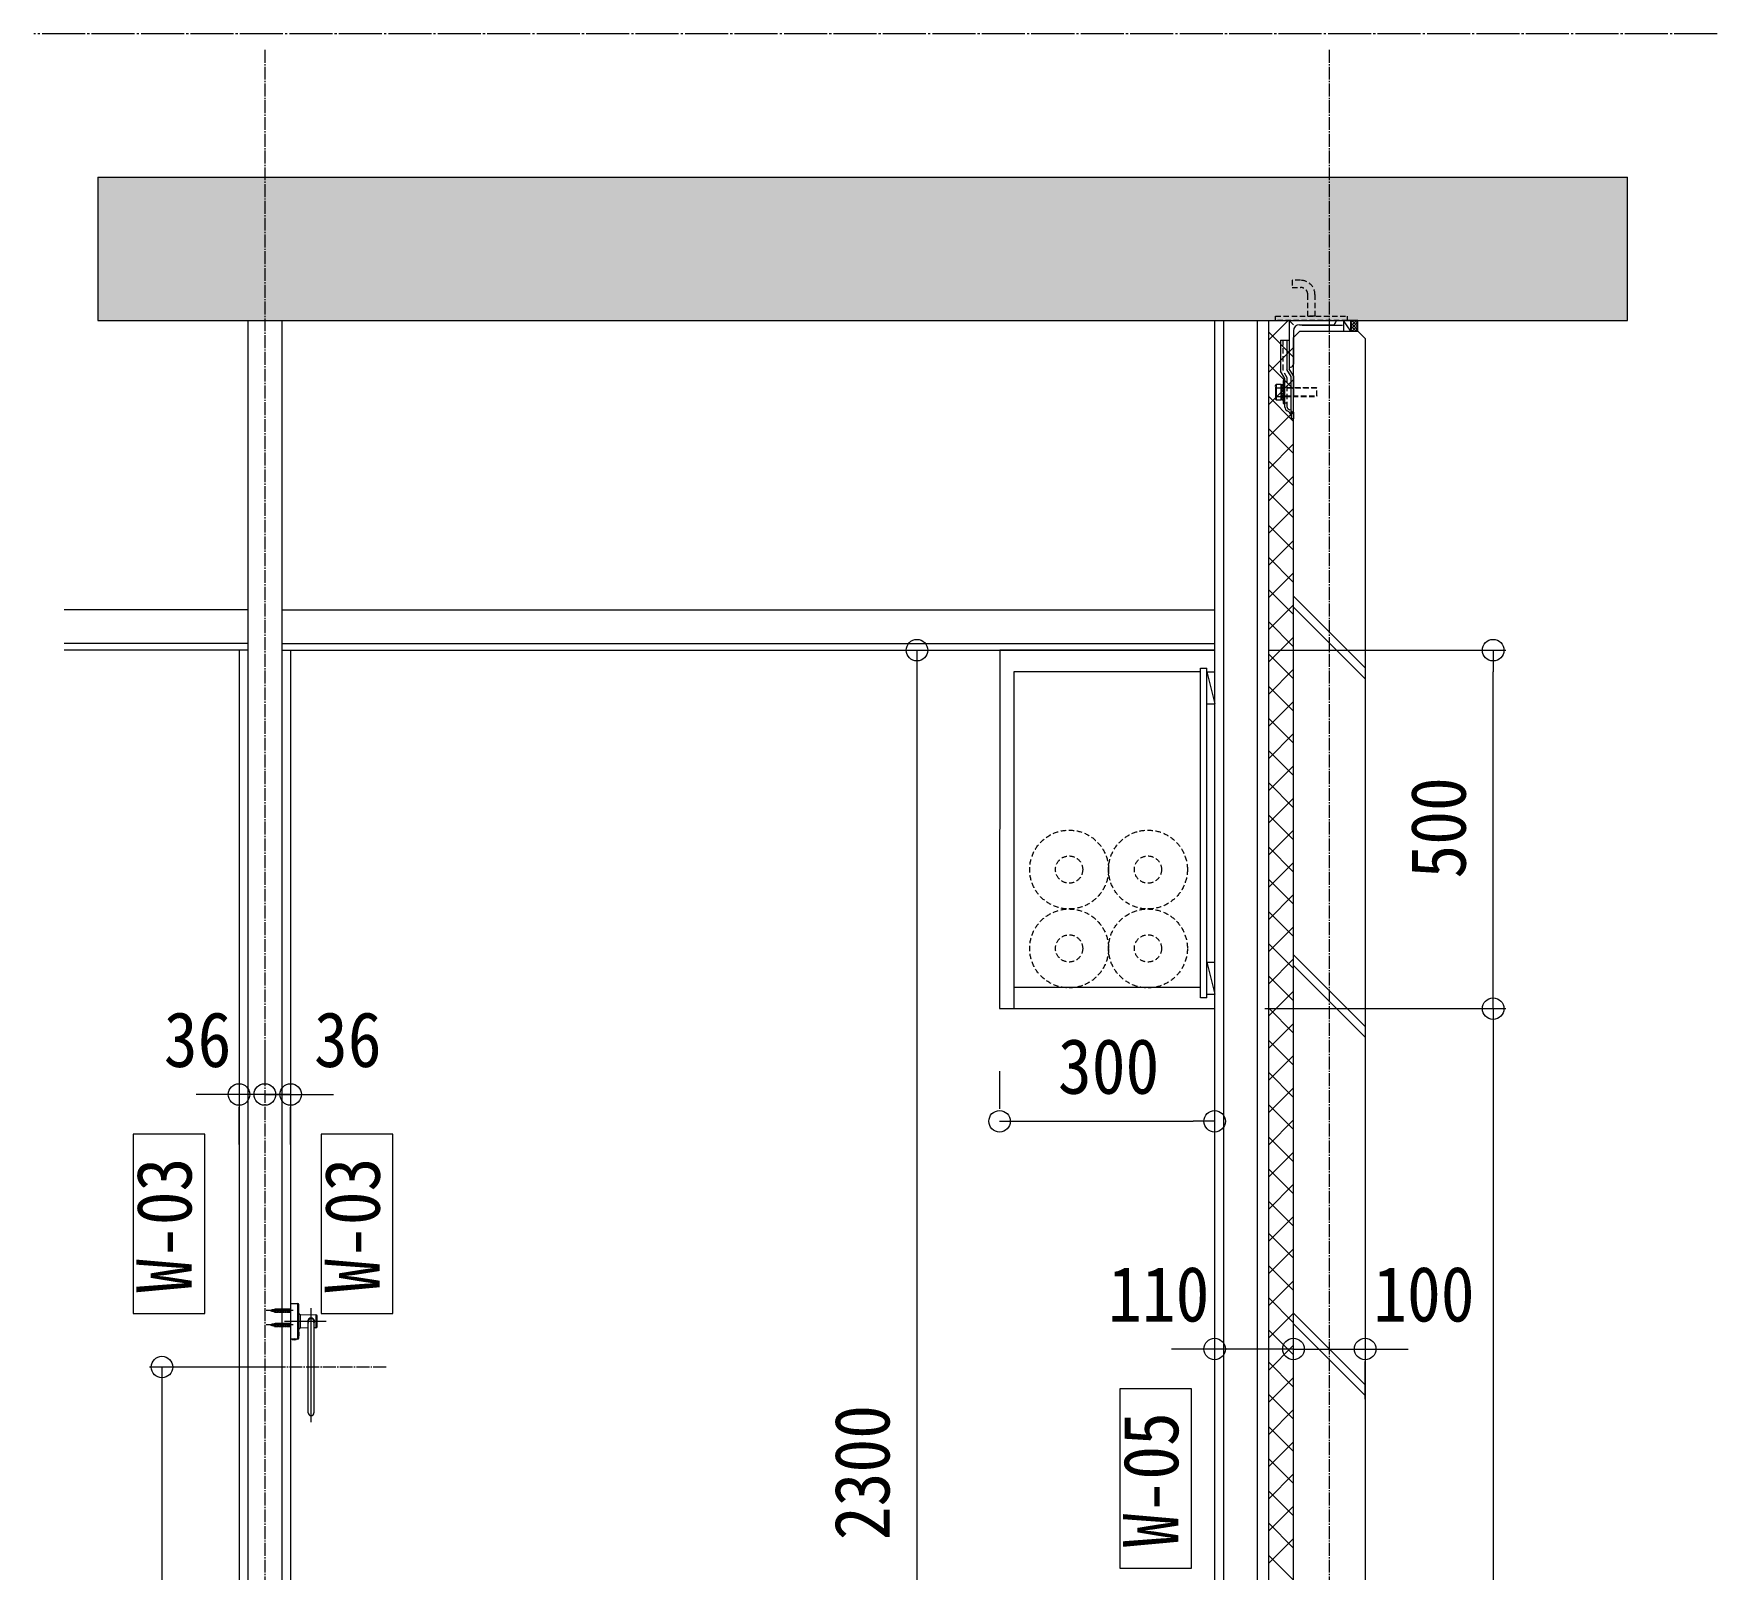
# Model space of a CAD drawing. Units: millimetres at full size, sheet at 1:30. Extents: x -17796 to 21385, y -23279 to 7734.
# Drawn here: x 7654 to 10002, y 2441 to 4583 of the extents above; entities that cross this region are included whole.
import ezdxf
from ezdxf.enums import TextEntityAlignment as Align

# ---------------------------------------------------------------- set-up
doc = ezdxf.new("R2010")
doc.units = ezdxf.units.MM
doc.header["$LTSCALE"] = 30
for name, pattern in [('LONG_DASHED_DOTTED', [15.25, 12, -1.5, 0.25, -1.5]), ('USER4', [0.78, 0.6, -0.06, 0.06, -0.06]), ('USER5', [0.375, 0.25, -0.125]), ('USER7', [0.2, 0.1, -0.1]), ('USER9', [2.3, 2, -0.1, 0.1, -0.1])]:
    doc.linetypes.add(name, pattern=pattern)
for name, color, linetype, lineweight in [('0-B_0_6P', 54, 'USER4', 18), ('0-C_0_4P', 4, 'Continuous', 18), ('0-D_破線', 30, 'Continuous', 18), ('0-E_遮音材', 254, 'Continuous', 18), ('1-0_掃き出しﾏｰｸ', 253, 'USER7', 18), ('1-4_ﾌﾟﾛッﾄ', 41, 'Continuous', 18), ('1-F_衛生陶器・住設', 2, 'USER9', 18), ('2-9_', 3, 'Continuous', 18), ('2-D_', 5, 'Continuous', 18), ('3-B_仕上線（タイル・', 7, 'Continuous', 18), ('4-3_', 253, 'Continuous', 18), ('4-4_', 9, 'Continuous', 18), ('6-F_寸法', 2, 'Continuous', 18), ('7-8_電気設備', 6, 'USER5', 18)]:
    doc.layers.add(name, color=color, linetype=linetype, lineweight=lineweight)
doc.styles.add('ＭＳ ゴシック', font='')
doc.styles.get('ＭＳ ゴシック').set_extended_font_data('MS Gothic')

msp = doc.modelspace()

# ---------------------------------------------------------------- linework, layer by layer
at = {"layer": '0-B_0_6P'}
for p, q in [((7976.14, 4560.22), (7976.14, 857.13)), ((9461.14, 4560.22), (9461.14, 857.13)), ((8145.43, 2722.96), (7924.87, 2722.96))]:
    msp.add_line(p, q, dxfattribs=at)
at = {"layer": '0-C_0_4P'}
for p, q in [((9301.14, 4182.96), (9301.14, 1222.96)), ((7952.64, 3722.96), (7696.29, 3722.96)), ((7940.14, 3722.96), (7940.14, 1422.96)), ((7999.64, 3722.96), (9301.14, 3722.96)), ((8012.14, 3722.96), (8012.14, 1422.96))]:
    msp.add_line(p, q, dxfattribs=at)
at = {"layer": '0-D_破線'}
for p, q in [((7952.64, 4182.96), (7952.64, 1222.96)), ((7999.64, 4182.96), (7999.64, 1222.96)), ((9313.64, 4182.96), (9313.64, 1222.96)), ((9360.64, 4182.96), (9360.64, 1222.96)), ((7952.64, 3779.46), (7696.29, 3779.46)), ((7999.64, 3779.46), (9301.14, 3779.46)), ((7952.64, 3732.46), (7696.29, 3732.46)), ((7999.64, 3732.46), (9301.14, 3732.46))]:
    msp.add_line(p, q, dxfattribs=at)
at = {"layer": '0-E_遮音材'}
for p, q in [((7742.99, 4382.96), (7742.99, 4182.96)), ((9877.2, 4182.96), (9877.2, 4382.96))]:
    msp.add_line(p, q, dxfattribs=at)
msp.add_solid([(7742.99, 4382.96), (9877.2, 4382.96), (7742.99, 4182.96), (9877.2, 4182.96)], dxfattribs=at)
at = {"layer": '1-0_掃き出しﾏｰｸ', "color": 7, "linetype": 'Continuous'}
for p, q in [((7742.99, 4382.96), (9877.2, 4382.96)), ((7742.99, 4182.96), (9877.2, 4182.96))]:
    msp.add_line(p, q, dxfattribs=at)
at = {"layer": '1-4_ﾌﾟﾛッﾄ'}
for p, q in [((9376.14, 4155.24), (9403.86, 4182.96)), ((9376.14, 4182.96), (9376.14, 1222.96)), ((9411.14, 4176.79), (9404.97, 4182.96)), ((9411.14, 4131.88), (9376.14, 4166.88)), ((9376.14, 4110.34), (9411.14, 4145.34)), ((9411.14, 4086.98), (9376.14, 4121.98)), ((9376.14, 4065.44), (9411.14, 4100.44)), ((9411.14, 4042.08), (9376.14, 4077.08)), ((9376.14, 4020.54), (9411.14, 4055.54)), ((9411.14, 3997.18), (9376.14, 4032.18)), ((9376.14, 3975.64), (9411.14, 4010.64)), ((9411.14, 3952.28), (9376.14, 3987.28)), ((9376.14, 3930.74), (9411.14, 3965.74)), ((9411.14, 3907.38), (9376.14, 3942.38)), ((9376.14, 3885.84), (9411.14, 3920.84)), ((9411.14, 3862.48), (9376.14, 3897.48)), ((9376.14, 3840.93), (9411.14, 3875.93)), ((9411.14, 3817.58), (9376.14, 3852.58)), ((9376.14, 3796.03), (9411.14, 3831.03)), ((9411.14, 3772.67), (9376.14, 3807.67)), ((9376.14, 3751.13), (9411.14, 3786.13)), ((9411.14, 3727.77), (9376.14, 3762.77)), ((9376.14, 3706.23), (9411.14, 3741.23)), ((9411.14, 3682.87), (9376.14, 3717.87)), ((9376.14, 3661.33), (9411.14, 3696.33)), ((9411.14, 3637.97), (9376.14, 3672.97)), ((9376.14, 3616.43), (9411.14, 3651.43)), ((9411.14, 3593.07), (9376.14, 3628.07)), ((9376.14, 3571.53), (9411.14, 3606.53)), ((9411.14, 3548.17), (9376.14, 3583.17)), ((9376.14, 3526.62), (9411.14, 3561.62)), ((9411.14, 3503.27), (9376.14, 3538.27)), ((9376.14, 3481.72), (9411.14, 3516.72)), ((9411.14, 3458.36), (9376.14, 3493.36)), ((9376.14, 3436.82), (9411.14, 3471.82)), ((9411.14, 3413.46), (9376.14, 3448.46)), ((9376.14, 3391.92), (9411.14, 3426.92)), ((9411.14, 3368.56), (9376.14, 3403.56)), ((9376.14, 3347.02), (9411.14, 3382.02)), ((9411.14, 3323.66), (9376.14, 3358.66)), ((9376.14, 3302.12), (9411.14, 3337.12)), ((9411.14, 3278.76), (9376.14, 3313.76)), ((9376.14, 3257.22), (9411.14, 3292.22)), ((9411.14, 3233.86), (9376.14, 3268.86)), ((9376.14, 3212.32), (9411.14, 3247.32)), ((9411.14, 3188.96), (9376.14, 3223.96)), ((9376.14, 3167.41), (9411.14, 3202.41)), ((9411.14, 3144.06), (9376.14, 3179.06)), ((9376.14, 3122.51), (9411.14, 3157.51)), ((9411.14, 3099.15), (9376.14, 3134.15)), ((9376.14, 3077.61), (9411.14, 3112.61)), ((9411.14, 3054.25), (9376.14, 3089.25)), ((9376.14, 3032.71), (9411.14, 3067.71)), ((9411.14, 3009.35), (9376.14, 3044.35)), ((9376.14, 2987.81), (9411.14, 3022.81)), ((9411.14, 2964.45), (9376.14, 2999.45)), ((9376.14, 2942.91), (9411.14, 2977.91)), ((9411.14, 2919.55), (9376.14, 2954.55)), ((9376.14, 2898.01), (9411.14, 2933.01)), ((9411.14, 2874.65), (9376.14, 2909.65)), ((9376.14, 2853.11), (9411.14, 2888.11)), ((9411.14, 2829.75), (9376.14, 2864.75)), ((9376.14, 2808.2), (9411.14, 2843.2)), ((9411.14, 2784.85), (9376.14, 2819.85)), ((9376.14, 2763.3), (9411.14, 2798.3)), ((9411.14, 2739.94), (9376.14, 2774.94)), ((9376.14, 2718.4), (9411.14, 2753.4)), ((9411.14, 2695.04), (9376.14, 2730.04)), ((9376.14, 2673.5), (9411.14, 2708.5)), ((9411.14, 2650.14), (9376.14, 2685.14)), ((9376.14, 2628.6), (9411.14, 2663.6)), ((9411.14, 2605.24), (9376.14, 2640.24)), ((9376.14, 2583.7), (9411.14, 2618.7)), ((9411.14, 2560.34), (9376.14, 2595.34)), ((9376.14, 2538.8), (9411.14, 2573.8)), ((9411.14, 2515.44), (9376.14, 2550.44)), ((9376.14, 2493.9), (9411.14, 2528.9)), ((9411.14, 2470.54), (9376.14, 2505.54)), ((9376.14, 2448.99), (9411.14, 2483.99)), ((9411.14, 2425.64), (9376.14, 2460.64))]:
    msp.add_line(p, q, dxfattribs=at)
at = {"layer": '1-F_衛生陶器・住設'}
msp.add_line((10002.44, 4582.96), (7653.66, 4582.96), dxfattribs=at)
at = {"layer": '2-9_'}
msp.add_line((9044.14, 3722.96), (9301.14, 3722.96), dxfattribs=at)
at = {"layer": '2-D_', "color": 2}
for p, q in [((9001.34, 3722.96), (9000.95, 3222.96)), ((9044.34, 3722.96), (9001.34, 3722.96)), ((9301.34, 3722.96), (9024.34, 3722.96)), ((9020.95, 3692.96), (9020.95, 3222.96)), ((9281.34, 3692.96), (9020.95, 3692.96)), ((9281.34, 3237.96), (9281.34, 3697.96)), ((9281.34, 3697.96), (9290.34, 3697.96)), ((9290.34, 3237.96), (9290.34, 3697.96)), ((9290.34, 3692.96), (9301.34, 3692.96)), ((9290.34, 3692.96), (9301.34, 3647.96)), ((9290.34, 3647.96), (9301.34, 3647.96)), ((9281.34, 3237.96), (9281.34, 3507.96)), ((9290.34, 3287.96), (9301.34, 3287.96)), ((9290.34, 3287.96), (9301.34, 3242.96)), ((9020.95, 3252.96), (9281.34, 3252.96)), ((9290.34, 3242.96), (9301.34, 3242.96)), ((9000.95, 3222.96), (9301.34, 3222.96)), ((9290.34, 3237.96), (9281.34, 3237.96))]:
    msp.add_line(p, q, dxfattribs=at)
at = {"layer": '3-B_仕上線（タイル・', "color": 6}
for p, q in [((8778.91, 3722.96), (8903.37, 3722.96)), ((9377.13, 3722.96), (9707.21, 3722.96)), ((8885.87, 3692.96), (8885.87, 1452.96)), ((9689.71, 3252.96), (9689.71, 3692.96)), ((9371.14, 3222.96), (9707.21, 3222.96)), ((9371.14, 3222.96), (9707.21, 3222.96)), ((7976.14, 3173.22), (7976.14, 3120.72)), ((7976.14, 3173.22), (7976.14, 3120.72)), ((9689.71, 3192.96), (9689.71, 1452.96)), ((9001.14, 3135.86), (9001.14, 3083.36)), ((9301.14, 3135.86), (9301.14, 3083.36)), ((7910.14, 3103.22), (7880.14, 3103.22)), ((7946.14, 3103.22), (7916.14, 3103.22)), ((7976.14, 3103.22), (7940.14, 3103.22)), ((8012.14, 3103.22), (7976.14, 3103.22)), ((8006.14, 3103.22), (8036.14, 3103.22)), ((8042.14, 3103.22), (8072.14, 3103.22)), ((7940.14, 3033.22), (7940.14, 3085.72)), ((8012.14, 3033.22), (8012.14, 3085.72)), ((9031.14, 3065.86), (9271.14, 3065.86)), ((9301.14, 2818.16), (9301.14, 2765.66)), ((9271.14, 2748.16), (9241.14, 2748.16)), ((9411.14, 2748.16), (9301.14, 2748.16)), ((9381.14, 2748.16), (9351.14, 2748.16)), ((9411.14, 2748.16), (9511.14, 2748.16)), ((9441.14, 2748.16), (9471.14, 2748.16)), ((9541.14, 2748.16), (9571.14, 2748.16)), ((9411.14, 2678.16), (9411.14, 2730.66)), ((9411.14, 2679.16), (9411.14, 2730.66)), ((9511.14, 2678.16), (9511.14, 2730.66)), ((7994.43, 2722.96), (7815.16, 2722.96)), ((7832.66, 2692.96), (7832.66, 1452.96))]:
    msp.add_line(p, q, dxfattribs=at)
at = {"layer": '3-B_仕上線（タイル・'}
for p, q in [((8885.87, 3722.96), (8885.87, 3692.96)), ((9689.71, 3722.96), (9689.71, 3692.96)), ((9689.71, 3222.96), (9689.71, 3252.96)), ((9689.71, 3222.96), (9689.71, 3192.96)), ((7940.14, 3103.22), (7910.14, 3103.22)), ((7976.14, 3103.22), (7946.14, 3103.22)), ((7976.14, 3103.22), (8006.14, 3103.22)), ((8012.14, 3103.22), (8042.14, 3103.22)), ((9001.14, 3065.86), (9031.14, 3065.86)), ((9301.14, 3065.86), (9271.14, 3065.86)), ((9301.14, 2748.16), (9271.14, 2748.16)), ((9411.14, 2748.16), (9381.14, 2748.16)), ((9411.14, 2748.16), (9441.14, 2748.16)), ((9511.14, 2748.16), (9541.14, 2748.16)), ((7832.66, 2722.96), (7832.66, 2692.96))]:
    msp.add_line(p, q, dxfattribs=at)
for centre in [(8885.87, 3722.96), (9689.71, 3722.96), (9689.71, 3222.96), (9689.71, 3222.96), (7940.14, 3103.22), (7976.14, 3103.22), (7976.14, 3103.22), (8012.14, 3103.22), (9001.14, 3065.86), (9301.14, 3065.86), (9301.14, 2748.16), (9411.14, 2748.16), (9411.14, 2748.16), (9511.14, 2748.16), (7832.66, 2722.96)]:
    msp.add_circle(centre, 15, dxfattribs=at)
at = {"layer": '4-3_', "linetype": 'LONG_DASHED_DOTTED'}
for p, q in [((8015.77, 2801.71), (7978.2, 2801.71)), ((8040.64, 2646), (8040.64, 2804.98)), ((8015.77, 2781.71), (7978.2, 2781.71)), ((8061.51, 2786.71), (8003.43, 2786.71))]:
    msp.add_line(p, q, dxfattribs=at)
at = {"layer": '4-3_'}
for p, q in [((7991.61, 2803.71), (7984.14, 2801.71)), ((7984.14, 2801.71), (7991.61, 2799.71)), ((7985.4, 2803.17), (7984.96, 2800.68)), ((7986.81, 2799.79), (7987.5, 2803.75)), ((7989.6, 2804.28), (7988.73, 2799.39)), ((7990.61, 2798.71), (7991.67, 2804.71)), ((8012.14, 2803.71), (7991.61, 2803.71)), ((8012.14, 2799.71), (7991.61, 2799.71)), ((7993.67, 2804.71), (7992.61, 2798.71)), ((7994.61, 2798.71), (7995.67, 2804.71)), ((7997.67, 2804.71), (7996.61, 2798.71)), ((7998.61, 2798.71), (7999.67, 2804.71)), ((8001.67, 2804.71), (8000.61, 2798.71)), ((8002.61, 2798.71), (8003.67, 2804.71)), ((8005.67, 2804.71), (8004.61, 2798.71)), ((8007.67, 2804.71), (8006.61, 2798.71)), ((8009.67, 2804.71), (8008.61, 2798.71)), ((8011.67, 2804.71), (8010.61, 2798.71)), ((8012.14, 2811.71), (8021.66, 2811.63)), ((8012.14, 2811.71), (8012.14, 2761.71)), ((8021.66, 2811.63), (8021.66, 2761.79)), ((8023.64, 2786.71), (8023.64, 2809.63)), ((8025.61, 2796.12), (8025.61, 2777.3)), ((8025.61, 2796.12), (8047.18, 2795.75)), ((7991.61, 2783.71), (7984.14, 2781.71)), ((7984.14, 2781.71), (7991.61, 2779.71)), ((7985.4, 2783.17), (7984.96, 2780.68)), ((7986.81, 2779.79), (7987.5, 2783.75)), ((7989.6, 2784.28), (7988.73, 2779.39)), ((7990.61, 2778.71), (7991.67, 2784.71)), ((8012.14, 2783.71), (7991.61, 2783.71)), ((8012.14, 2779.71), (7991.61, 2779.71)), ((7993.67, 2784.71), (7992.61, 2778.71)), ((7994.61, 2778.71), (7995.67, 2784.71)), ((7997.67, 2784.71), (7996.61, 2778.71)), ((7998.61, 2778.71), (7999.67, 2784.71)), ((8001.67, 2784.71), (8000.61, 2778.71)), ((8002.61, 2778.71), (8003.67, 2784.71)), ((8005.67, 2784.71), (8004.61, 2778.71)), ((8007.67, 2784.71), (8006.61, 2778.71)), ((8009.67, 2784.71), (8008.61, 2778.71)), ((8011.67, 2784.71), (8010.61, 2778.71)), ((8023.64, 2763.79), (8023.64, 2786.71)), ((8023.94, 2768.63), (8023.94, 2771.62)), ((8023.94, 2770.66), (8023.94, 2771.62)), ((8036.64, 2777.49), (8025.61, 2777.3)), ((8036.64, 2659.21), (8036.64, 2786.71)), ((8044.64, 2786.71), (8044.64, 2659.21)), ((8047.18, 2777.68), (8044.64, 2777.63)), ((8012.86, 2761.72), (8012.14, 2761.71)), ((8015.34, 2761.29), (8015.34, 2762.05)), ((8016.64, 2761.14), (8016.64, 2762.13)), ((8017.64, 2761.14), (8017.64, 2762.14)), ((8018.94, 2762.09), (8018.94, 2761.29)), ((8021.66, 2761.79), (8021.43, 2761.79)), ((8023.94, 2770.19), (8023.64, 2770.19)), ((8023.94, 2768.59), (8023.64, 2768.59)), ((8023.94, 2768.18), (8023.64, 2768.18)), ((8023.94, 2766.62), (8023.64, 2766.62)), ((8023.94, 2768.59), (8023.94, 2770.19)), ((8023.94, 2768.59), (8023.94, 2769.74)), ((8023.94, 2768.59), (8023.94, 2769.4)), ((8023.94, 2767.21), (8023.94, 2768.59)), ((8023.94, 2766.62), (8023.94, 2768.18))]:
    msp.add_line(p, q, dxfattribs=at)
for points in [[(8047.18, 2795.75), (8047.18, 2786.71), (8047.18, 2777.68)], [(8023.94, 2770.19), (8023.94, 2771.62), (8023.64, 2771.62)], [(8049.14, 2779.68), (8049.14, 2786.71), (8049.14, 2793.75)]]:
    msp.add_lwpolyline(points, dxfattribs=at)
for centre, radius, start, end in [((8021.64, 2809.63), 2, 0, 89.5), ((8025.64, 2798.12), 2, 180, 269), ((8047.14, 2793.75), 2, 0, 89), ((8025.64, 2775.3), 2, 91, 180), ((8040.64, 2786.71), 4.78, 326.73107, 213.26893), ((8040.64, 2786.71), 4.47, 333.41242, 206.58758), ((8040.64, 2786.71), 4.4, 335.38002, 204.61998), ((8040.64, 2786.71), 4, 0, 180), ((8047.14, 2779.68), 2, 271, 0), ((8017.36, 2737.85), 24.29, 80.35541, 100.67978), ((8014.64, 2762.51), 1, 218.82013, 251.79004), ((8017.14, 2770.11), 9, 251.79004, 258.46304), ((8017.14, 2770.11), 8.99, 258.44495, 266.81033), ((8017.14, 2770.11), 8.82, 266.74952, 273.25048), ((8017.14, 2770.11), 8.99, 273.18967, 281.55505), ((8017.14, 2770.11), 9, 281.53696, 288.20996), ((8019.64, 2762.51), 1, 288.20996, 324.99429), ((8021.64, 2763.79), 2, 270.5, 360), ((8040.64, 2659.21), 4, 180, 0)]:
    msp.add_arc(centre, radius, start, end, dxfattribs=at)
at = {"layer": '4-4_', "color": 2}
for points in [[(7892.25, 2797.62), (7892.25, 3047.62), (7792.25, 3047.62), (7792.25, 2797.62)], [(8154.81, 2797.62), (8154.81, 3047.62), (8054.81, 3047.62), (8054.81, 2797.62)], [(9268.75, 2442.56), (9268.75, 2692.56), (9168.75, 2692.56), (9168.75, 2442.56)]]:
    msp.add_lwpolyline(points, close=True, dxfattribs=at)
at = {"layer": '6-F_寸法', "linetype": 'USER5'}
for p, q in [((9431.14, 4188.96), (9431.14, 4218.96)), ((9441.14, 4218.96), (9441.14, 4188.96)), ((9441.14, 4188.96), (9431.14, 4188.96)), ((9396.34, 4155.46), (9396.34, 4113.02)), ((9402.34, 4103.02), (9396.34, 4113.02)), ((9399.14, 4097.96), (9402.34, 4097.96)), ((9443.14, 4088.96), (9399.14, 4088.96)), ((9443.84, 4088.26), (9399.14, 4088.26)), ((9402.34, 4061.96), (9402.34, 4103.02)), ((9443.84, 4088.26), (9443.14, 4088.96)), ((9443.84, 4077.66), (9443.84, 4088.26)), ((9399.14, 4077.66), (9443.84, 4077.66)), ((9399.14, 4076.96), (9443.14, 4076.96)), ((9399.14, 4067.96), (9402.34, 4067.96)), ((9443.84, 4077.66), (9443.14, 4076.96)), ((9406.7, 4057.64), (9403.79, 4059.39))]:
    msp.add_line(p, q, dxfattribs=at)
at = {"layer": '6-F_寸法'}
for p, q in [((9405.14, 4182.96), (9470.14, 4182.96)), ((9470.14, 4182.96), (9470.14, 4180.96)), ((9491.14, 4167.96), (9481.14, 4182.96)), ((9491.14, 4179.56), (9494.55, 4182.96)), ((9491.14, 4175.07), (9499.04, 4182.96)), ((9501.14, 4174.27), (9492.46, 4182.96)), ((9501.14, 4178.76), (9496.95, 4182.96)), ((9411.14, 4168.46), (9411.14, 4121.96)), ((9419.64, 4176.96), (9466.14, 4176.96)), ((9479.47, 4175.66), (9423.37, 4175.66)), ((9491.14, 4170.58), (9501.14, 4180.58)), ((9501.14, 4169.78), (9491.14, 4179.78)), ((9498.47, 4167.96), (9491.14, 4175.29)), ((9493.98, 4167.96), (9491.14, 4170.8)), ((9493.02, 4167.96), (9501.14, 4176.09)), ((9497.51, 4167.96), (9501.14, 4171.6)), ((9393.14, 4155.46), (9393.14, 4112.14)), ((9393.14, 4155.46), (9405.14, 4155.46)), ((9401.94, 4155.46), (9401.94, 4114.58)), ((9399.14, 4102.14), (9393.14, 4112.14)), ((9407.94, 4104.57), (9401.94, 4114.58)), ((9411.14, 4105.46), (9405.14, 4115.46)), ((9385.84, 4090.65), (9385.84, 4074.51)), ((9386.84, 4093.71), (9386.84, 4072.21)), ((9393.84, 4093.71), (9386.84, 4093.71)), ((9386.84, 4088.96), (9393.84, 4088.96)), ((9393.84, 4072.21), (9393.84, 4093.71)), ((9393.84, 4088.96), (9393.84, 4076.96)), ((9399.14, 4061.96), (9399.14, 4102.14)), ((9407.94, 4050.06), (9407.94, 4104.57)), ((9386.84, 4076.96), (9393.84, 4076.96)), ((9386.84, 4072.21), (9393.84, 4072.21)), ((9405.05, 4054.9), (9402.14, 4056.66)), ((9407.94, 4055.06), (9407.94, 4045.46)), ((9411.14, 4045.46), (9407.94, 4045.46)), ((9411.14, 4055.06), (9411.14, 4045.46)), ((9511.14, 3698.16), (9411.14, 3798.16)), ((9511.14, 3683.16), (9411.14, 3783.16)), ((9511.14, 3198.16), (9411.14, 3298.16)), ((9511.14, 3183.16), (9411.14, 3283.16)), ((9511.14, 2698.16), (9411.14, 2798.16)), ((9511.14, 2683.16), (9411.14, 2783.16))]:
    msp.add_line(p, q, dxfattribs=at)
at = {"layer": '6-F_寸法', "linetype": 'USER5'}
msp.add_lwpolyline([(9421.14, 4238.96), (9409.18, 4238.96), (9409.18, 4228.96), (9421.14, 4228.96)], dxfattribs=at)
msp.add_lwpolyline([(9486.14, 4182.96), (9386.14, 4182.96), (9386.14, 4188.96), (9486.14, 4188.96)], close=True, dxfattribs=at)
at = {"layer": '6-F_寸法'}
for points in [[(9405.14, 4182.96), (9405.14, 4117.96), (9407.14, 4117.96)], [(9411.14, 1842.36), (9411.14, 4158.96), (9420.14, 4167.96), (9501.14, 4167.96), (9511.14, 4157.96), (9511.14, 1842.36)], [(9405.14, 4155.46), (9405.14, 4134.92), (9405.14, 4115.46)], [(9393.84, 4093.71), (9395.82, 4093.71), (9396.84, 4084.35)], [(9393.84, 4093.71), (9394.87, 4084.35), (9396.84, 4084.35)], [(9411.14, 4050.06), (9411.14, 4105.46), (9411.14, 4077.66)], [(9393.84, 4081.57), (9395.82, 4081.57), (9396.84, 4072.21)], [(9393.84, 4081.57), (9394.87, 4072.21), (9396.84, 4072.21)]]:
    msp.add_lwpolyline(points, dxfattribs=at)
for points in [[(9491.14, 4182.96), (9481.14, 4182.96), (9481.14, 4167.96), (9491.14, 4167.96)], [(9501.14, 4182.96), (9491.14, 4182.96), (9491.14, 4167.96), (9501.14, 4167.96)], [(9396.84, 4098.96), (9396.84, 4066.96), (9399.14, 4066.96), (9399.14, 4098.96)]]:
    msp.add_lwpolyline(points, close=True, dxfattribs=at)
at = {"layer": '6-F_寸法', "linetype": 'USER5'}
for centre, radius, start, end in [((9421.14, 4218.96), 20, 0, 90), ((9421.14, 4218.96), 10, 0, 90), ((9405.34, 4061.96), 3, 180, 238.85492), ((9401.94, 4049.76), 9.2, 0, 58.85492)]:
    msp.add_arc(centre, radius, start, end, dxfattribs=at)
at = {"layer": '6-F_寸法'}
for centre, radius, start, end in [((9466.14, 4180.96), 4, 270, 0), ((9419.64, 4168.46), 8.5, 90, 180), ((9407.14, 4121.96), 4, 270, 0), ((9388.93, 4091.34), 3.16, 131.2975, 228.701), ((9404.34, 4082.96), 18.5, 161.07497, 198.92503), ((9389.16, 4074.59), 3.32, 134.29756, 225.70392), ((9405.34, 4061.96), 6.2, 180, 238.85492), ((9401.94, 4049.76), 6, 0, 58.85492)]:
    msp.add_arc(centre, radius, start, end, dxfattribs=at)
at = {"layer": '7-8_電気設備'}
for centre, radius in [((9098.15, 3416.95), 55), ((9208.15, 3416.95), 55), ((9098.15, 3416.95), 19), ((9208.15, 3416.95), 19), ((9098.15, 3306.95), 55), ((9208.15, 3306.95), 55), ((9098.15, 3306.95), 19), ((9208.15, 3306.95), 19)]:
    msp.add_circle(centre, radius, dxfattribs=at)

# ---------------------------------------------------------------- texts
at = {"layer": '3-B_仕上線（タイル・', "color": 9, "style": 'ＭＳ ゴシック', "width": 0.9}
for s, p in [('500', (9674.51, 3404.39)), ('2300', (8870.68, 2481.53))]:
    msp.add_text(s, height=76.98, rotation=90, dxfattribs=at).set_placement(p, align=Align.BOTTOM_LEFT)
for s, p in [('36', (7835.22, 3118.42)), ('36', (8044.73, 3118.42)), ('300', (9082.57, 3081.06)), ('110', (9152.49, 2763.36)), ('100', (9522.41, 2763.36))]:
    msp.add_text(s, height=76.98, dxfattribs=at).set_placement(p, align=Align.BOTTOM_LEFT)
at = {"layer": '4-4_', "color": 2, "style": 'ＭＳ ゴシック', "width": 0.9}
for s, p in [('W-03', (7897.05, 2826.62)), ('W-03', (8159.61, 2826.62)), ('W-05', (9273.55, 2471.56))]:
    msp.add_text(s, height=76.97, rotation=90, dxfattribs=at).set_placement(p, align=Align.BOTTOM_LEFT)

doc.saveas('drawing.dxf')
